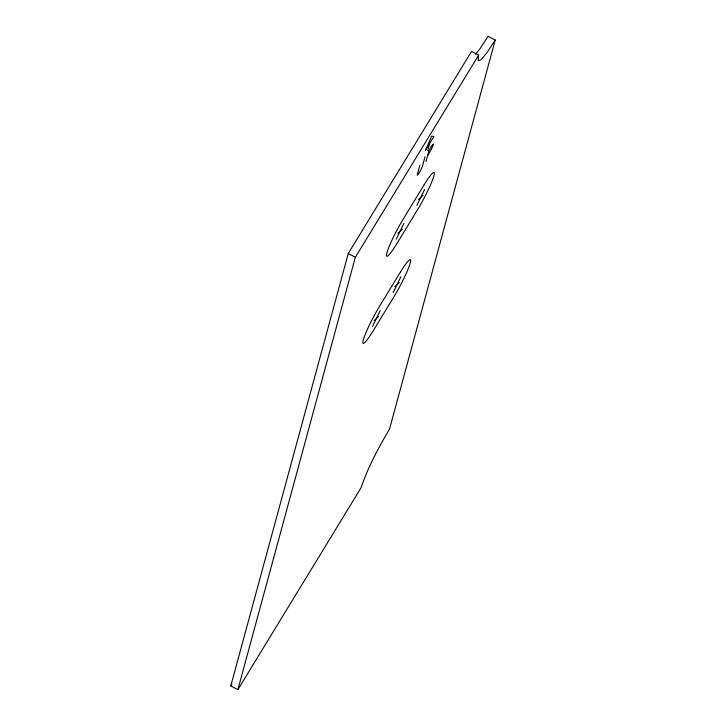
<?xml version="1.0" encoding="UTF-8"?>
<svg xmlns="http://www.w3.org/2000/svg" width="726" height="726" viewBox="0 0 726 726"><rect width="100%" height="100%" fill="white"/><g stroke="black" fill="none" stroke-linecap="round" stroke-linejoin="round"><path stroke-width="1.09" d="M495.223 40.066L389.572 428.921C378.627 447.706 368.028 466.918 361.14 487.618L237.856 689.7L230.777 685.934L348.271 253.474L471.555 51.392L478.634 55.158L478.08 60.694L481.039 59.768L487.055 52.526L495.223 40.066L488.144 36.3L479.977 48.76L475.294 54.396M237.856 689.7L355.359 257.24L478.634 55.158M419.855 165.229L417.341 174.467A5.59 0.644 -62 0 0 419.256 172.724A5.59 0.644 -62 0 0 422.532 165.955L425.046 156.716M427.696 150.763L429.701 143.358L433.957 136.388L431.643 136.225L425.454 150.318L429.402 143.848M426.053 161.508L428.984 150.808L431.062 146.852A6.225 0.726 -62 0 1 433.195 144.91A6.225 0.726 -62 0 1 429.538 152.46L427.986 154.992M396.269 239.172L403.928 223.363M416.905 205.349L424.556 189.54M372.574 326.391L380.224 310.583M393.202 292.569L400.861 276.76M230.777 685.934L231.957 684.001M418.494 199.478L422.968 195.412M397.866 233.3L402.331 229.234M394.799 286.697L399.264 282.632M374.162 320.52L378.636 316.454M348.271 253.474L355.359 257.24M424.184 184.722L403.556 218.553A28.26 3.276 -62 0 0 386.967 252.793A28.26 3.276 -62 0 0 396.641 243.99L417.278 210.168A28.26 3.276 -62 0 0 433.858 175.919A28.26 3.276 -62 0 0 424.184 184.722M400.489 271.941L379.852 305.764A28.26 3.276 -62 0 0 363.272 340.013A28.26 3.276 -62 0 0 372.946 331.21L393.574 297.388A28.26 3.276 -62 0 0 410.163 263.139A28.26 3.276 -62 0 0 400.489 271.941"/></g></svg>
